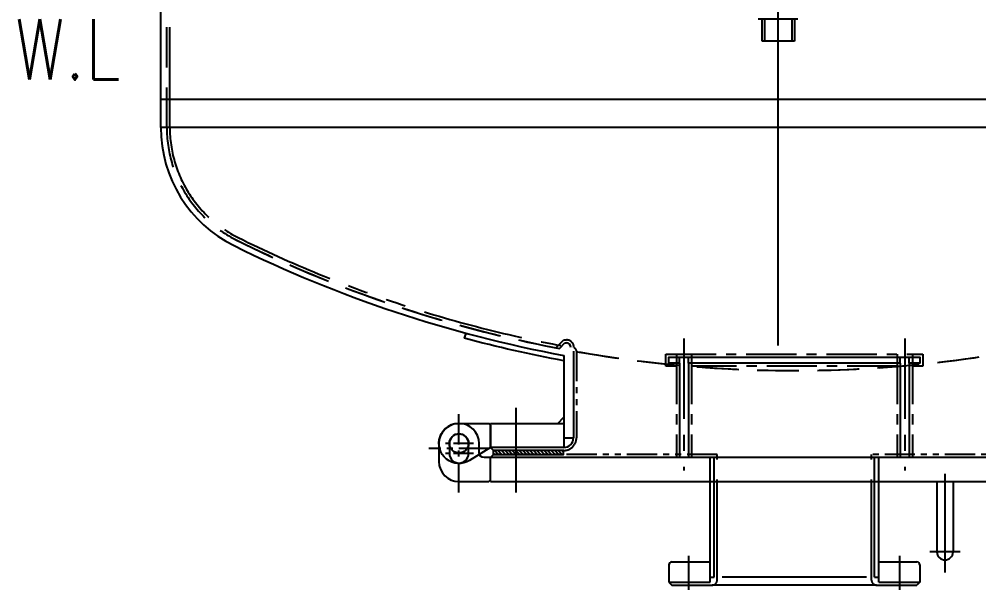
# Model space of a CAD drawing. Extents: x 0 to 36769, y -42 to 11490.
# Drawn here: x 6623 to 7578, y 4677 to 5245 of the extents above; entities that cross this region are included whole.
import ezdxf

# ---------------------------------------------------------------- set-up
doc = ezdxf.new("R2010")
doc.units = 0
doc.header["$LTSCALE"] = 160
doc.header["$MEASUREMENT"] = 0
for name, pattern in [('CENTER', [2, 1.25, -0.25, 0.25, -0.25]), ('DASHED', [0.75, 0.5, -0.25]), ('HIDDEN', [0.375, 0.25, -0.125]), ('PHANTOM2', [1.25, 0.625, -0.125, 0.125, -0.125, 0.125, -0.125])]:
    doc.linetypes.add(name, pattern=pattern)
for name, color, linetype in [('DIM', 7, 'CONTINUOUS'), ('TEXT', 7, 'CONTINUOUS'), ('機器', 3, 'CONTINUOUS')]:
    doc.layers.add(name, color=color, linetype=linetype)
doc.styles.add('NMS', font='romans.shx', dxfattribs={"width": 0.7, "bigfont": 'EXTFONT.shx'})

msp = doc.modelspace()

# ---------------------------------------------------------------- hatches: boundary and pattern name
at = {"layer": '機器'}
h = msp.add_hatch(dxfattribs=at)
h.set_pattern_fill('ANSI31', color=4, scale=20, style=0)
h.set_pattern_definition([(315, (-141.642, 6176.5934), (-1.76776695, -1.76776695), [])])
h.paths.add_polyline_path([(7094.52844, 4811.25832), (7164.52844, 4811.25832), (7164.52844, 4815.25832), (7094.52844, 4815.25832)])

# ---------------------------------------------------------------- linework, layer by layer
at = {"layer": 'DIM', "color": 1, "linetype": 'CENTER', "ltscale": 0.15}
for p, q in [((7060.52844, 4773.25832), (7060.52844, 4852.25832)), ((7090.52844, 4817.25832), (7030.52844, 4817.25832))]:
    msp.add_line(p, q, dxfattribs=at)
at = {"layer": 'DIM', "color": 1, "linetype": 'CENTER', "ltscale": 0.1}
for p, q in [((7075.02844, 4822.25832), (7046.02844, 4822.25832)), ((7075.02844, 4812.25832), (7046.02844, 4812.25832))]:
    msp.add_line(p, q, dxfattribs=at)
at = {"layer": '機器'}
for p, q in [((6763.52575, 5136.67321), (6763.52575, 7632.67321)), ((7378.54732, 4919.69884), (7378.54732, 5368.23039)), ((7398.09704, 5244.67334), (7358.49679, 5244.67334)), ((7362.5471, 5222.67505), (7362.5471, 5244.67334)), ((7394.54722, 5244.67334), (7394.54722, 5222.67505)), ((7394.54755, 5222.67505), (7362.5471, 5222.67505)), ((8025.52575, 5164.67321), (6763.52575, 5164.67321)), ((7067.18975, 4932.10091), (7065.8163, 4927.00003)), ((7166.03283, 4922.31483), (7167.53137, 4922.31483)), ((7174.52844, 4914.26762), (7174.52844, 4827.75832)), ((7165.02844, 4909.89694), (7165.02844, 4818.25832)), ((7280.02575, 4902.25832), (7280.02575, 4808.25832)), ((7289.02575, 4902.25832), (7289.02575, 4808.25832)), ((7500.02575, 4902.25832), (7500.02575, 4808.25832)), ((7509.02575, 4902.25832), (7509.02575, 4808.25832)), ((7159.03815, 4842.26458), (7165.0379, 4848.26281)), ((7159.03815, 4842.26458), (7165.0379, 4848.26281)), ((7092.02844, 4842.25832), (7165.02844, 4842.25832)), ((7092.02844, 4818.25832), (7092.02844, 4842.25832)), ((7165.02844, 4827.75832), (7174.52844, 4827.75832)), ((7092.02844, 4818.25832), (7095.02844, 4815.25832)), ((7165.02844, 4818.25832), (7092.02844, 4818.25832)), ((7092.02844, 4808.25832), (7095.02844, 4811.25832)), ((7092.02844, 4784.25832), (7092.02844, 4808.25832)), ((7697.02844, 4808.25832), (7092.92601, 4808.25832)), ((7094.52844, 4815.25832), (7094.52844, 4811.25832)), ((7310.52575, 4684.25832), (7310.52575, 4808.25832)), ((7314.72575, 4689.25832), (7314.72575, 4808.25832)), ((7474.32575, 4689.25832), (7474.32575, 4808.25832)), ((7478.52575, 4684.25832), (7478.52575, 4808.25832)), ((7092.02844, 4784.25832), (7697.02844, 4784.25832)), ((7272.52574, 4704.25832), (7310.07575, 4704.25832)), ((7310.52575, 4704.25832), (7310.07575, 4704.25832)), ((7478.97575, 4704.25832), (7478.52575, 4704.25832)), ((7478.97575, 4704.25832), (7516.52575, 4704.25832)), ((7269.52575, 4701.25833), (7269.52575, 4684.25832)), ((7519.52575, 4701.25833), (7519.52575, 4684.25832)), ((7269.52575, 4684.25832), (7310.52575, 4684.25832)), ((7310.52575, 4689.25832), (7314.72575, 4689.25832)), ((7474.32575, 4689.25832), (7478.52575, 4689.25832)), ((7478.52575, 4684.25832), (7519.52575, 4684.25832))]:
    msp.add_line(p, q, dxfattribs=at)
at = {"layer": '機器', "color": 6, "linetype": 'HIDDEN'}
msp.add_line((6769.52575, 5136.67321), (6769.52575, 7636.02101), dxfattribs=at)
at = {"layer": '機器', "color": 4, "linetype": 'PHANTOM2'}
for p, q in [((6772.52575, 5136.67321), (6772.52575, 7632.67321)), ((7156.9923, 4917.52408), (7164.78502, 4925.31483)), ((7156.99769, 4917.52408), (7164.79041, 4925.31483)), ((7164.79041, 4925.31483), (7167.53185, 4925.31483)), ((7317.72575, 4686.25832), (7317.72575, 4811.25832)), ((7471.32575, 4686.25832), (7471.32575, 4811.25832)), ((7269.52575, 4684.25832), (7272.52575, 4681.25832)), ((7519.52575, 4684.25832), (7516.52575, 4681.25832)), ((7272.52575, 4681.25832), (7312.72575, 4681.25832)), ((7476.32575, 4681.25832), (7516.52575, 4681.25832))]:
    msp.add_line(p, q, dxfattribs=at)
at = {"layer": '機器', "color": 7}
for p, q in [((7365.04711, 5222.67505), (7365.04711, 5244.67334)), ((7392.04721, 5244.67334), (7392.04721, 5222.67505)), ((8025.52575, 5136.67321), (6763.52575, 5136.67321)), ((7160.55314, 4916.84192), (7166.02744, 4922.31483)), ((7160.55854, 4916.84192), (7166.03283, 4922.31483))]:
    msp.add_line(p, q, dxfattribs=at)
at = {"layer": '機器', "color": 1, "linetype": 'CENTER', "ltscale": 0.4}
for p, q in [((7284.52575, 4926.85048), (7284.52575, 4795.26344)), ((7504.52575, 4926.85048), (7504.52575, 4795.26344))]:
    msp.add_line(p, q, dxfattribs=at)
at = {"layer": '機器', "color": 4, "linetype": 'PHANTOM2', "ltscale": 0.3}
for p, q in [((7177.52844, 4914.26858), (7177.52844, 4827.75832)), ((7317.72575, 4811.25832), (7095.92601, 4811.25832)), ((7694.52844, 4811.25832), (7471.32575, 4811.25832))]:
    msp.add_line(p, q, dxfattribs=at)
at = {"layer": '機器', "color": 4, "linetype": 'CENTER', "ltscale": 0.25}
for p, q in [((7277.02575, 4911.25832), (7277.02575, 4808.25832)), ((7292.02575, 4911.25832), (7292.02575, 4808.25832)), ((7497.02575, 4911.25832), (7497.02575, 4808.25832)), ((7512.02575, 4911.25832), (7512.02575, 4808.25832))]:
    msp.add_line(p, q, dxfattribs=at)
at = {"layer": '機器', "color": 4, "linetype": 'DASHED', "ltscale": 0.2}
for p, q in [((7280.02575, 4902.25832), (7280.02575, 4908.25832)), ((7289.02575, 4902.25832), (7289.02575, 4908.25832)), ((7500.02575, 4902.25832), (7500.02575, 4908.25832)), ((7509.02575, 4902.25832), (7509.02575, 4908.25832))]:
    msp.add_line(p, q, dxfattribs=at)
at = {"layer": '機器', "color": 1, "linetype": 'CENTER'}
for p, q in [((7117.02844, 4857.53618), (7117.02844, 4773.38799)), ((7544.52844, 4792.09768), (7544.52844, 4693.57473)), ((7559.526, 4714.25832), (7529.52844, 4714.25832)), ((7289.52575, 4676.51064), (7289.52575, 4710.30599)), ((7499.52575, 4676.51064), (7499.52575, 4710.30599))]:
    msp.add_line(p, q, dxfattribs=at)
at = {"layer": '機器', "color": 0, "linetype": 'PHANTOM2', "ltscale": 0.3}
msp.add_line((7165.02844, 4815.25832), (7094.52844, 4815.25832), dxfattribs=at)
at = {"layer": '機器', "linetype": 'Continuous'}
for p, q in [((7536.52796, 4784.25832), (7536.52796, 4714.25832)), ((7552.52649, 4784.25832), (7552.52649, 4714.25832))]:
    msp.add_line(p, q, dxfattribs=at)
at = {"layer": '機器', "color": 0}
for p, q in [((7466.47575, 4689.25832), (7322.57575, 4689.25832)), ((7476.32575, 4681.25832), (7312.72575, 4681.25832))]:
    msp.add_line(p, q, dxfattribs=at)
at = {"layer": '機器', "color": 3}
msp.add_lwpolyline([(6763.52575, 5136.67321, 0.285271618), (6836.45837, 5019.24587, 0.069089686), (7165.02306, 4909.89797, 0.069089686)], format="xyb", dxfattribs=at)
at = {"layer": '機器', "color": 6, "linetype": 'HIDDEN'}
for points in [[(6769.52575, 5136.67321, 0.285271618), (6839.11794, 5024.62422, 0.234087697), (7951.41462, 5025.35782)], [(8019.52575, 5136.67321, -0.285271618), (7949.93355, 5024.62422, -0.234087697), (6837.63687, 5025.35782)]]:
    msp.add_lwpolyline(points, format="xyb", dxfattribs=at)
at = {"layer": '機器', "color": 4, "linetype": 'PHANTOM2'}
msp.add_lwpolyline([(6772.52575, 5136.67321, 0.285271618), (6840.44773, 5027.3134, 0.070842489), (7175.24433, 4917.1873, 0.070842489)], format="xyb", dxfattribs=at)
at = {"layer": '機器'}
msp.add_lwpolyline([(7165.02305, 4904.52576, -0.02012243), (7065.8163, 4927.00003, -0.019928706)], format="xyb", dxfattribs=at)
at = {"layer": '機器', "color": 4, "linetype": 'CENTER', "ltscale": 0.25}
for points in [[(7277.02575, 4899.25832), (7266.52575, 4899.25832), (7266.52575, 4911.25832), (7522.52575, 4911.25832), (7522.52575, 4899.25832), (7512.02575, 4899.25832)], [(7497.02575, 4899.25832), (7292.02575, 4899.25832)]]:
    msp.add_lwpolyline(points, dxfattribs=at)
at = {"layer": '機器'}
for points in [[(7280.02575, 4902.25832), (7269.52575, 4902.25832), (7269.52575, 4908.25832), (7519.52575, 4908.25832), (7519.52575, 4902.25832), (7509.02575, 4902.25832)], [(7500.02575, 4902.25832), (7289.02575, 4902.25832)]]:
    msp.add_lwpolyline(points, dxfattribs=at)
for points in [[(7071.06847, 4805.26103, -1.324675045), (7060.52844, 4842.25832), (7089.02844, 4842.25832, -0.414213562), (7092.02844, 4839.25832), (7092.02844, 4818.25832)], [(7085.52844, 4808.25832, -0.414213562), (7080.52844, 4813.25832), (7080.52844, 4822.25832, 1), (7040.52844, 4822.25832), (7040.52844, 4804.25832, 0.414213562), (7060.52844, 4784.25832), (7089.02844, 4784.25832, 0.414213562), (7092.02844, 4787.25832), (7092.02844, 4808.25832)], [(7070.02844, 4812.25832), (7070.02844, 4822.25832, 1), (7051.02844, 4822.25832), (7051.02844, 4812.25832, 1)]]:
    msp.add_lwpolyline(points, format="xyb", close=True, dxfattribs=at)
at = {"layer": '機器', "color": 4}
msp.add_lwpolyline([(7094.52844, 4811.25832), (7164.52844, 4811.25832), (7164.52844, 4815.25832), (7094.52844, 4815.25832)], close=True, dxfattribs=at)
at = {"layer": '機器'}
msp.add_circle((7060.52844, 4822.25832), 9.5, dxfattribs=at)
at = {"layer": '機器', "color": 4, "linetype": 'PHANTOM2'}
for centre, radius, start, end in [((7167.53185, 4917.81483), 7.5, 0, 90), ((7312.72575, 4686.25832), 5, 270, 360), ((7476.32575, 4686.25832), 5, 180, 270)]:
    msp.add_arc(centre, radius, start, end, dxfattribs=at)
at = {"layer": '機器'}
for centre, radius, start, end in [((7167.53185, 4917.81483), 4.5, 0.03108411, 90), ((7165.02844, 4827.75832), 9.5, 270, 360), ((7272.52574, 4701.25833), 2.99999, 90, 180), ((7516.52575, 4701.25833), 2.99999, 0, 90)]:
    msp.add_arc(centre, radius, start, end, dxfattribs=at)
at = {"layer": '機器', "color": 4, "linetype": 'PHANTOM2', "ltscale": 0.3}
msp.add_arc((7174.52844, 4914.26858), 3, 0, 76.11084432, dxfattribs=at)
at = {"layer": '機器', "color": 4, "linetype": 'CENTER'}
msp.add_arc((7165.02844, 4827.75832), 12.5, 270, 360, dxfattribs=at)
at = {"layer": '機器', "linetype": 'Continuous'}
msp.add_arc((7544.52844, 4714.25832), 7.99999, 180, 360, dxfattribs=at)

# ---------------------------------------------------------------- texts
at = {"layer": 'TEXT', "color": 2, "style": 'NMS', "width": 0.8}
msp.add_text('W.L', height=60, dxfattribs=at).set_placement((6618.40453, 5184.59456))

doc.saveas('drawing.dxf')
